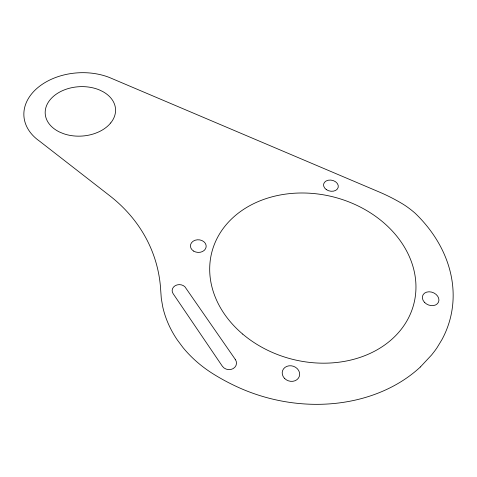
<?xml version="1.0" encoding="UTF-8"?>
<svg xmlns="http://www.w3.org/2000/svg" width="477" height="477" viewBox="0 0 477 477"><rect width="100%" height="100%" fill="white"/><g stroke="black" fill="none" stroke-linecap="round" stroke-linejoin="round"><path stroke-width="0.72" d="M420.404 366.95L431.619 354.942L434.505 351.251A141.657 113.979 14.3 0 0 437.188 347.465L441.935 339.63A141.657 113.979 14.3 0 0 415.097 213.183A89.318 69.481 16.2 0 0 405.259 205.599L402.928 204.108A157.941 128.921 16.2 0 0 378.988 191.897L109.483 77.518A56.411 39.591 -3.8 0 0 36.27 88.99A56.411 39.591 -3.8 0 0 39.502 141.114L109.704 195.713A196.196 155.86 -18.1 0 1 160.695 290.105L161.298 298.495L162.758 306.926A119 97.964 12.1 0 0 177.205 339.797L182.912 347.459A119 97.964 12.1 0 0 213.147 373.885A179.924 142.128 13.2 0 0 237.558 387.014A154.25 124.032 13.2 0 0 420.416 366.956M110.706 122.953L108.869 124.986A35.238 24.721 -3.7 0 1 98.119 132.183L95.114 133.381A35.238 24.721 -3.7 0 1 63.471 133.661L59.655 132.087A35.238 24.721 -3.7 0 1 51.373 98.334A35.238 24.721 -3.7 0 1 99.538 90.004L103.014 91.697A35.238 24.721 -3.7 0 1 110.706 122.953M235.221 359.3L184.915 286.778A7.262 6.058 1.5 0 0 175.148 285.729A7.262 6.058 1.5 0 0 173.187 293.76L222.413 366.324A7.692 6.779 9.3 0 0 233.056 368.667A7.692 6.779 9.3 0 0 235.221 359.3M242.715 334.103A104.254 83.719 14.2 0 0 413.386 305.554A104.254 83.719 14.2 0 0 282.366 194.604A104.254 83.719 14.2 0 0 242.715 334.103M326.256 189.554A7.459 5.527 12.1 0 0 338.223 187.258A7.459 5.527 12.1 0 0 328.325 180.205A7.459 5.527 12.1 0 0 326.256 189.554M193.644 251.093A7.876 6.326 3.3 0 0 206.136 246.949A7.876 6.326 3.3 0 0 195.147 240.229A7.876 6.326 3.3 0 0 193.644 251.093M424.417 302.251A8.556 6.6 23 0 0 438.5 302.126A8.556 6.6 23 0 0 429.026 291.787A8.556 6.6 23 0 0 424.417 302.251M284.578 378.428A8.848 7.698 18.5 0 0 299.306 376.425A8.848 7.698 18.5 0 0 288.925 365.823A8.848 7.698 18.5 0 0 284.578 378.428"/></g></svg>
